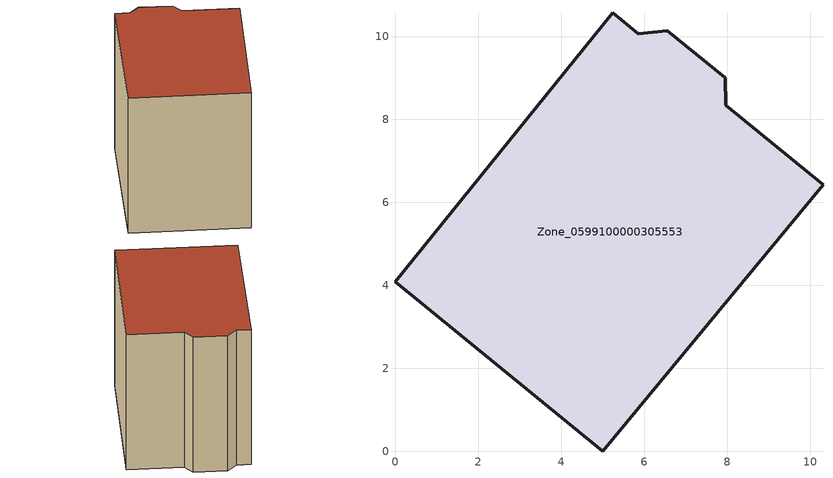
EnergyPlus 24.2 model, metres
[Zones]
Zone_0599100000305553
 floor ground (C_G): 5,0 0,4.08 5.24,10.57 5.85,10.07 6.55,10.14 7.95,9 7.97,8.34 10.31,6.42 z0
 wall outside (C_F): 7.97,8.34 7.95,9 6.55,10.14 5.85,10.07 5.24,10.57 0,4.08 5,0 10.31,6.42 7.97,8.34 z0:8.29
 roof outside (C_R): 5,0 10.31,6.42 7.97,8.34 7.95,9 6.55,10.14 5.85,10.07 5.24,10.57 0,4.08 z8.29
[BUILDING]
Pand.0599100000305553: North Axis=0; Terrain=City; Loads Convergence Tolerance Value=0.04; Temperature Convergence Tolerance Value=0.4; Solar Distribution=FullExterior; Maximum Number of Warmup Days=25; Minimum Number of Warmup Days=1
[Site:Location]
Rotterdam.The.Hague.AP_ZH_NLD Design_Conditions: Latitude=51.96; Longitude=4.45; Time Zone=1; Elevation=-4.5
[SITE:GROUNDTEMPERATURE:BUILDINGSURFACE]
18, 18, 18, 18, 18, 18, 18, 18, 18, 18, 18, 18
[MATERIAL] Thermal Absorptance=0.9; Solar Absorptance=0.7; Visible Absorptance=0.7
Name | Roughness | Thickness | Conductivity | Density | Specific Heat
G.TI.1946 | MediumSmooth | 0.15 | 1 | 540 | 1210
F.TI.1946 | Rough | 0.3 | 0.857143 | 1920 | 840
R.TI.1946 | MediumRough | 0.2 | 0.1 | 1500 | 1000
[CONSTRUCTION]
C_G: G.TI.1946
C_F: F.TI.1946
C_R: R.TI.1946
[ZONE]
Zone_0599100000305553: Type=1; Multiplier=1; Ceiling Height=Autocalculate; Volume=Autocalculate; Floor Area=autocalculate; Part of Total Floor Area=Yes
[ZONEINFILTRATION:DESIGNFLOWRATE]
Infil_Zone_0599100000305553: Zone or ZoneList or Space or SpaceList=Zone_0599100000305553; Schedule=AlwaysOn; Design Flow Rate Calculation Method=Flow/Area; Flow Rate per Floor Area=0.003; Constant Term Coefficient=1; Temperature Term Coefficient=0; Velocity Term Coefficient=0; Velocity Squared Term Coefficient=0
[HVACTEMPLATE:ZONE:IDEALLOADSAIRSYSTEM]
Zone_0599100000305553: Maximum Heating Supply Air Temperature=50; Minimum Cooling Supply Air Temperature=13; Maximum Heating Supply Air Humidity Ratio=0.0156; Minimum Cooling Supply Air Humidity Ratio=0.0077; Heating Limit=NoLimit; Cooling Limit=NoLimit; Dehumidification Control Type=ConstantSensibleHeatRatio; Cooling Sensible Heat Ratio=0.7; Dehumidification Setpoint=60; Humidification Control Type=None; Humidification Setpoint=30; Outdoor Air Method=None; Outdoor Air Flow Rate per Person=0.00944; Outdoor Air Flow Rate per Zone Floor Area=0; Outdoor Air Flow Rate per Zone=0; Demand Controlled Ventilation Type=None; Outdoor Air Economizer Type=NoEconomizer; Heat Recovery Type=None; Sensible Heat Recovery Effectiveness=0.7; Latent Heat Recovery Effectiveness=0.65
[ZONECONTROL:THERMOSTAT]
ThermostatControl_Zone_0599100000305553: Zone or ZoneList=Zone_0599100000305553; Control Type Schedule=DualSetpointControlType; Control 1=Thermostat_Zone_0599100000305553; Temperature Difference Between Cutout And Setpoint=0
[THERMOSTATSETPOINT:DUALSETPOINT]
Thermostat_Zone_0599100000305553: Heating Setpoint Temperature Schedule=HeatingSetpoint_Zone_0599100000305553; Cooling Setpoint Temperature Schedule=CoolingSetpoint_Zone_0599100000305553
[SCHEDULE:COMPACT]
HeatingSetpoint_Zone_0599100000305553: Through: 12/31, For: AllDays, Until: 24:00, 21
CoolingSetpoint_Zone_0599100000305553: Through: 12/31, For: AllDays, Until: 24:00, 24
DualSetpointControlType: Through: 12/31, For: AllDays, Until: 24:00, 4
AlwaysOn: Through: 12/31, For: AllDays, Until: 24:00, 1
